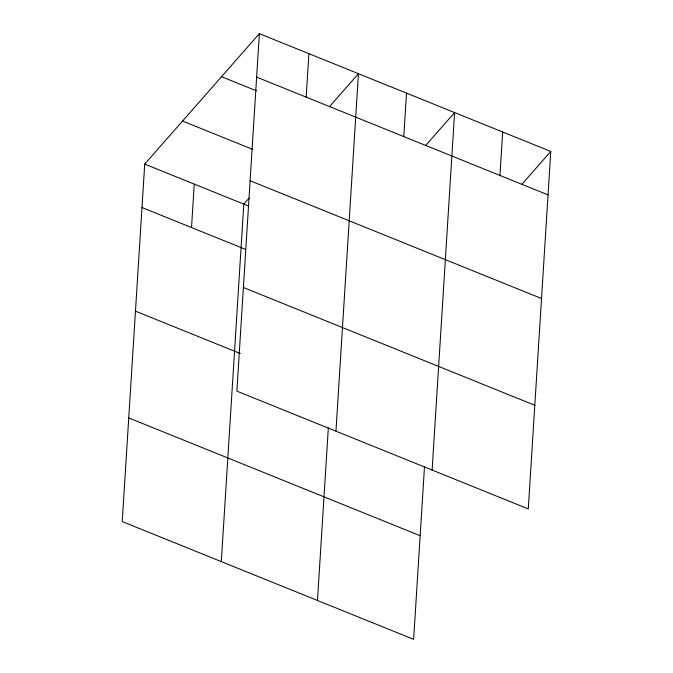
<?xml version="1.0" encoding="UTF-8"?>
<svg xmlns="http://www.w3.org/2000/svg" width="673" height="673" viewBox="0 0 673 673"><rect width="100%" height="100%" fill="white"/><g stroke="black" fill="none" stroke-linecap="round" stroke-linejoin="round"><path stroke-width="1.01" d="M259.366 33.65L236.871 391.131L528.28 508.923L550.775 151.442L259.366 33.65L144.72 164.077L122.225 521.558L413.634 639.35L424.503 466.633M191.527 227.55L194.261 184.099M221.308 561.61L243.803 204.129L249.203 197.98M306.165 97.122L308.899 53.672M317.471 600.476L328.34 427.759M335.953 431.183L358.44 73.702L329.391 106.746M403.792 136.585L406.526 93.135M432.116 470.048L454.603 112.568L425.555 145.62M499.955 175.46L502.689 132.009M521.718 184.495L550.775 151.442M256.632 77.101L548.041 194.892M221.526 76.688L256.497 90.83M182.551 121.039L252.493 149.305M250.112 180.734L541.521 298.526M144.72 164.077L248.606 206.073M141.986 207.528L245.872 249.523M243.39 287.497L534.799 405.289M135.466 311.153L240.311 353.535M128.753 417.925L420.154 535.716"/></g></svg>
